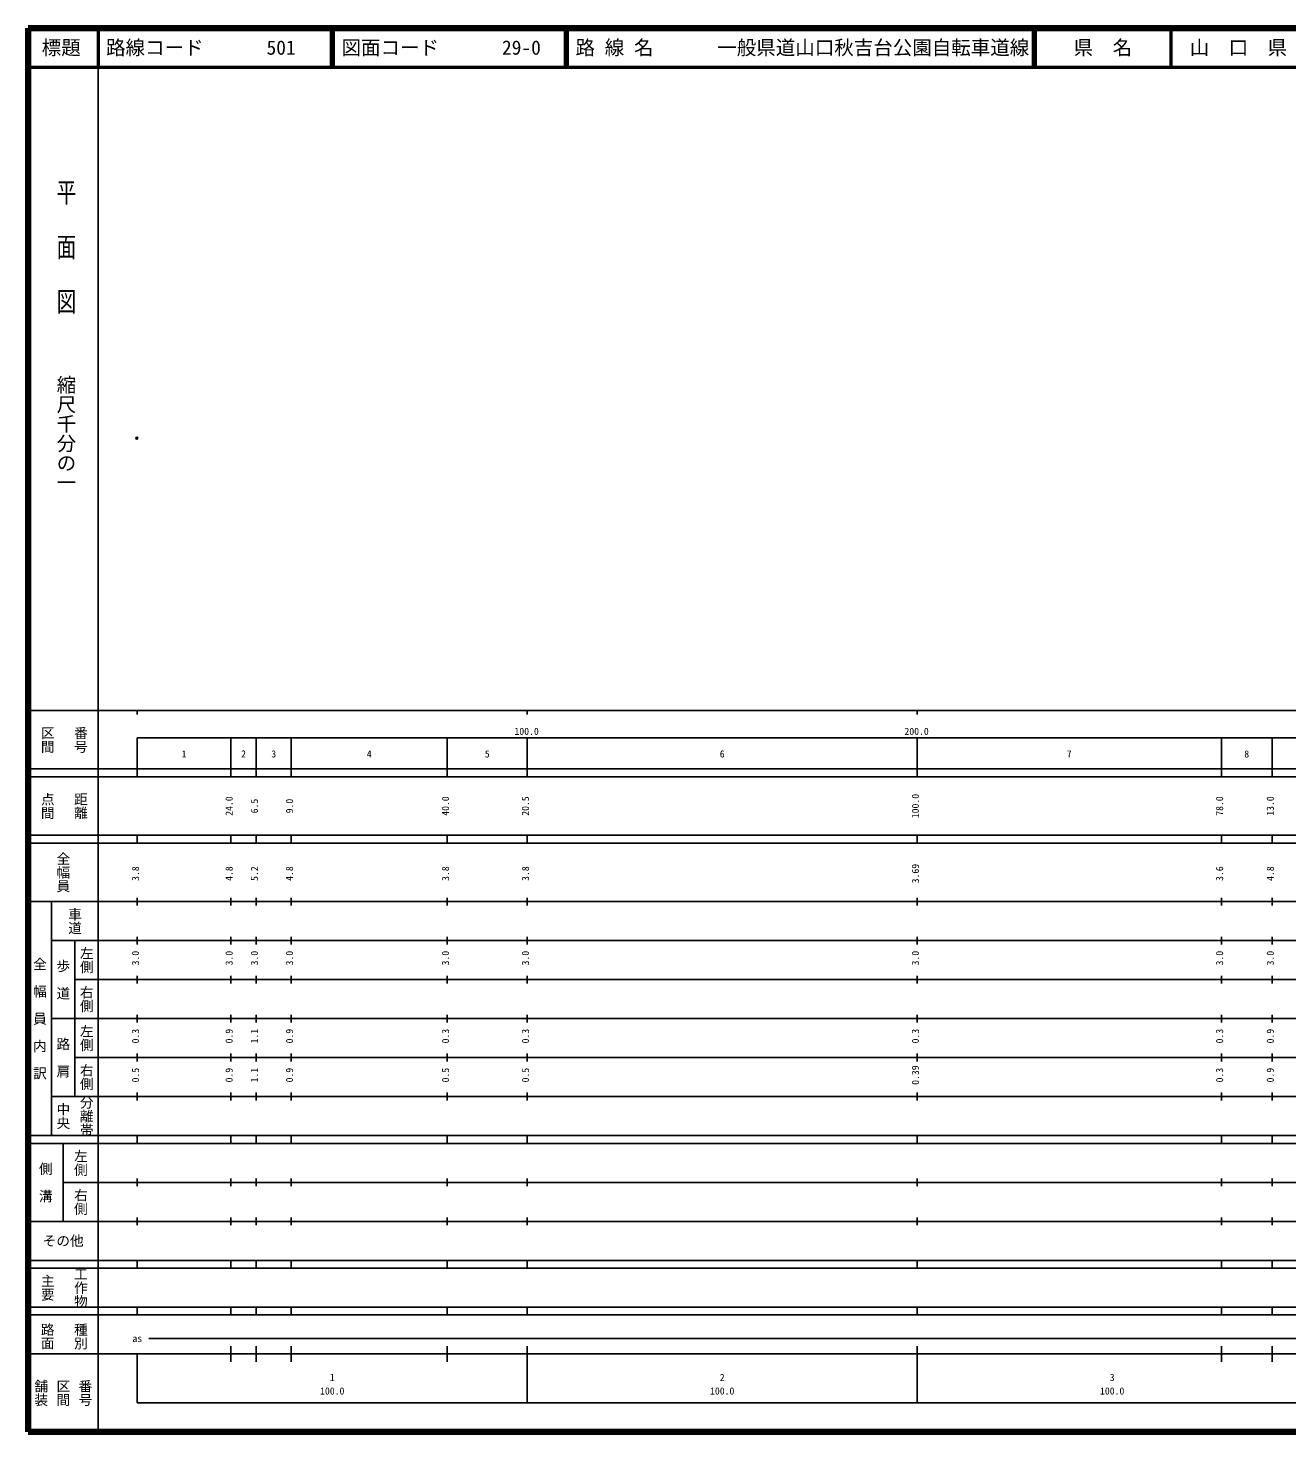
# Model space of a CAD drawing. Units: millimetres on the paper. Extents: x 40 to 680, y 20 to 380.
# Drawn here: x 40 to 362.8, y 20 to 380 of the extents above; entities that cross this region are included whole.
import ezdxf
from ezdxf.enums import TextEntityAlignment as Align

# ---------------------------------------------------------------- set-up
doc = ezdxf.new("R2010")
doc.units = ezdxf.units.MM
doc.header["$PDMODE"] = 32
doc.header["$PDSIZE"] = 0.5
doc.layers.add('M-OTRS', color=6, linetype='Continuous')
doc.layers.add('M-TTL-TXT', color=7, linetype='Continuous')
for name, color, linetype, lineweight in [('M-TTL', 2, 'Continuous', 140), ('M-TTL-BAND', 7, 'Continuous', 25), ('M-TTL-LINE', 7, 'Continuous', 50)]:
    doc.layers.add(name, color=color, linetype=linetype, lineweight=lineweight)
doc.styles.add('@ＭＳ ゴシック', font='')
doc.styles.add('ＭＳ ゴシック', font='')
doc.styles.get('@ＭＳ ゴシック').set_extended_font_data('@MS Gothic')
doc.styles.get('ＭＳ ゴシック').set_extended_font_data('MS Gothic')

msp = doc.modelspace()

# ---------------------------------------------------------------- linework, layer by layer
at = {"layer": 'M-OTRS'}
msp.add_point((67.919, 274.843), dxfattribs=at)
at = {"layer": 'M-TTL'}
for p, q in [((40, 380), (40, 20)), ((680, 380), (40, 380)), ((40, 20), (680, 20))]:
    msp.add_line(p, q, dxfattribs=at)
at = {"layer": 'M-TTL-BAND'}
for p, q in [((58, 370), (58, 20)), ((40, 205), (579, 205)), ((68, 205), (68, 204)), ((168, 205), (168, 204)), ((268, 205), (268, 204)), ((68, 198), (579, 198)), ((68, 198), (68, 188)), ((92, 188), (92, 198)), ((98.5, 188), (98.5, 198)), ((107.5, 188), (107.5, 198)), ((147.5, 188), (147.5, 198)), ((168, 188), (168, 198)), ((268, 188), (268, 198)), ((346, 188), (346, 198)), ((359, 188), (359, 198)), ((40, 190), (579, 190)), ((40, 188), (579, 188)), ((40, 173), (579, 173)), ((68, 171), (68, 173)), ((92, 171), (92, 173)), ((98.5, 171), (98.5, 173)), ((107.5, 171), (107.5, 173)), ((147.5, 171), (147.5, 173)), ((168, 171), (168, 173)), ((268, 171), (268, 173)), ((346, 171), (346, 173)), ((359, 171), (359, 173)), ((40, 171), (579, 171)), ((40, 156), (579, 156)), ((46, 96), (46, 156)), ((68, 155), (68, 157)), ((92, 155), (92, 157)), ((98.5, 155), (98.5, 157)), ((107.5, 155), (107.5, 157)), ((147.5, 155), (147.5, 157)), ((168, 155), (168, 157)), ((268, 155), (268, 157)), ((346, 155), (346, 157)), ((359, 155), (359, 157)), ((46, 146), (579, 146)), ((52, 146), (52, 106)), ((68, 145), (68, 147)), ((92, 145), (92, 147)), ((98.5, 145), (98.5, 147)), ((107.5, 145), (107.5, 147)), ((147.5, 145), (147.5, 147)), ((168, 145), (168, 147)), ((268, 145), (268, 147)), ((346, 145), (346, 147)), ((359, 145), (359, 147)), ((68, 135), (68, 137)), ((92, 135), (92, 137)), ((98.5, 135), (98.5, 137)), ((107.5, 135), (107.5, 137)), ((147.5, 135), (147.5, 137)), ((168, 135), (168, 137)), ((268, 135), (268, 137)), ((346, 135), (346, 137)), ((359, 135), (359, 137)), ((52, 136), (579, 136)), ((46, 126), (579, 126)), ((68, 125), (68, 127)), ((92, 125), (92, 127)), ((98.5, 125), (98.5, 127)), ((107.5, 125), (107.5, 127)), ((147.5, 125), (147.5, 127)), ((168, 125), (168, 127)), ((268, 125), (268, 127)), ((346, 125), (346, 127)), ((359, 125), (359, 127)), ((52, 116), (579, 116)), ((68, 115), (68, 117)), ((92, 115), (92, 117)), ((98.5, 115), (98.5, 117)), ((107.5, 115), (107.5, 117)), ((147.5, 115), (147.5, 117)), ((168, 115), (168, 117)), ((268, 115), (268, 117)), ((346, 115), (346, 117)), ((359, 115), (359, 117)), ((46, 106), (579, 106)), ((68, 105), (68, 107)), ((92, 105), (92, 107)), ((98.5, 105), (98.5, 107)), ((107.5, 105), (107.5, 107)), ((147.5, 105), (147.5, 107)), ((168, 105), (168, 107)), ((268, 105), (268, 107)), ((346, 105), (346, 107)), ((359, 105), (359, 107)), ((40, 96), (579, 96)), ((40, 94), (579, 94)), ((49, 94), (49, 74)), ((68, 94), (68, 96)), ((92, 94), (92, 96)), ((98.5, 94), (98.5, 96)), ((107.5, 94), (107.5, 96)), ((147.5, 94), (147.5, 96)), ((168, 94), (168, 96)), ((268, 94), (268, 96)), ((346, 94), (346, 96)), ((359, 94), (359, 96)), ((49, 84), (579, 84)), ((68, 83), (68, 85)), ((92, 83), (92, 85)), ((98.5, 83), (98.5, 85)), ((107.5, 83), (107.5, 85)), ((147.5, 83), (147.5, 85)), ((168, 83), (168, 85)), ((268, 83), (268, 85)), ((346, 83), (346, 85)), ((359, 83), (359, 85)), ((40, 74), (579, 74)), ((68, 73), (68, 75)), ((92, 73), (92, 75)), ((98.5, 73), (98.5, 75)), ((107.5, 73), (107.5, 75)), ((147.5, 73), (147.5, 75)), ((168, 73), (168, 75)), ((268, 73), (268, 75)), ((346, 73), (346, 75)), ((359, 73), (359, 75)), ((40, 64), (579, 64)), ((40, 62), (579, 62)), ((68, 62), (68, 64)), ((92, 62), (92, 64)), ((98.5, 62), (98.5, 64)), ((107.5, 62), (107.5, 64)), ((147.5, 62), (147.5, 64)), ((168, 62), (168, 64)), ((268, 62), (268, 64)), ((346, 62), (346, 64)), ((359, 62), (359, 64)), ((40, 52), (579, 52)), ((68, 50), (68, 52)), ((92, 50), (92, 52)), ((98.5, 50), (98.5, 52)), ((107.5, 50), (107.5, 52)), ((147.5, 50), (147.5, 52)), ((168, 50), (168, 52)), ((268, 50), (268, 52)), ((346, 50), (346, 52)), ((359, 50), (359, 52)), ((40, 50), (579, 50)), ((71, 44), (565, 44)), ((40, 40), (579, 40)), ((68, 40), (68, 27.5)), ((92, 38), (92, 42)), ((98.5, 38), (98.5, 42)), ((107.5, 38), (107.5, 42)), ((147.5, 38), (147.5, 42)), ((168, 27.5), (168, 42)), ((268, 27.5), (268, 42)), ((346, 38), (346, 42)), ((359, 38), (359, 42)), ((68, 27.5), (579, 27.5))]:
    msp.add_line(p, q, dxfattribs=at)
at = {"layer": 'M-TTL-LINE'}
for p, q in [((58, 380), (58, 370)), ((117.75, 380), (117.75, 370)), ((118.25, 380), (118.25, 370)), ((177.75, 380), (177.75, 370)), ((178.25, 380), (178.25, 370)), ((297.75, 380), (297.75, 370)), ((298.25, 380), (298.25, 370)), ((333, 380), (333, 370)), ((40, 370), (680, 370))]:
    msp.add_line(p, q, dxfattribs=at)

# ---------------------------------------------------------------- texts
at = {"layer": 'M-TTL-BAND', "style": '@ＭＳ ゴシック', "width": 1.4}
msp.add_text('平  面  図', height=3.666, rotation=270, dxfattribs=at).set_placement((49.777, 306.475), align=Align.MIDDLE_RIGHT)
at = {"layer": 'M-TTL-BAND', "style": '@ＭＳ ゴシック'}
msp.add_text('縮尺千分の一', height=3.666, rotation=270, dxfattribs=at).set_placement((49.777, 261.03), align=Align.MIDDLE_RIGHT)
for s, p in [('区間', (45, 197.5)), ('番号', (53.5, 197.5)), ('点間', (45, 180.5)), ('距離', (53.5, 180.5)), ('全幅員', (49, 163.5)), ('車道', (52, 151)), ('左側', (55, 141)), ('全\u3000幅\u3000員\u3000内\u3000訳', (43, 126)), ('歩\u3000道', (49, 136)), ('右側', (55, 131)), ('左側', (55, 121)), ('路\u3000肩', (49, 116)), ('右側', (55, 111)), ('分離帯', (55, 101)), ('中央', (49, 101)), ('左側', (53.5, 89)), ('側\u3000溝', (44.5, 84)), ('右側', (53.5, 79)), ('工作物', (53.5, 57)), ('主要', (45, 57)), ('路面', (45, 44.5)), ('種別', (53.5, 44.5)), ('舗装', (43.333, 30)), ('区間', (49, 30)), ('番号', (54.667, 30))]:
    msp.add_text(s, height=2.566, rotation=270, dxfattribs=at).set_placement(p, align=Align.MIDDLE_CENTER)
at = {"layer": 'M-TTL-BAND', "style": 'ＭＳ ゴシック'}
for s, p in [('100.0', (167.844, 198.195)), ('200.0', (267.844, 198.195)), ('1', (80, 192.405)), ('2', (95.25, 192.405)), ('3', (103, 192.405)), ('4', (127.5, 192.405)), ('5', (157.75, 192.405)), ('6', (218, 192.405)), ('7', (307, 192.405)), ('8', (352.5, 192.405)), ('as', (68, 42.5)), ('1', (118, 32.523)), ('2', (218, 32.523)), ('3', (318, 32.523)), ('100.0', (118, 29.033)), ('100.0', (218, 29.033)), ('100.0', (318, 29.033))]:
    msp.add_text(s, height=1.833, dxfattribs=at).set_placement(p, align=Align.BOTTOM_CENTER)
for s, p in [('24.0', (93, 180.5)), ('6.5', (99.5, 180.5)), ('9.0', (108.5, 180.5)), ('40.0', (148.5, 180.5)), ('20.5', (169, 180.5)), ('100.0', (269, 180.5)), ('78.0', (347, 180.5)), ('13.0', (360, 180.5)), ('3.8', (69, 163.174)), ('4.8', (93, 163.174)), ('5.2', (99.5, 163.174)), ('4.8', (108.5, 163.174)), ('3.8', (148.5, 163.174)), ('3.8', (169, 163.174)), ('3.69', (269, 163.174)), ('3.6', (347, 163.174)), ('4.8', (360, 163.174)), ('3.0', (69, 141.5)), ('3.0', (93, 141.5)), ('3.0', (99.5, 141.5)), ('3.0', (108.5, 141.5)), ('3.0', (148.5, 141.5)), ('3.0', (169, 141.5)), ('3.0', (269, 141.5)), ('3.0', (347, 141.5)), ('3.0', (360, 141.5)), ('0.3', (69, 121.5)), ('0.9', (93, 121.5)), ('1.1', (99.5, 121.5)), ('0.9', (108.5, 121.5)), ('0.3', (148.5, 121.5)), ('0.3', (169, 121.5)), ('0.3', (269, 121.5)), ('0.3', (347, 121.5)), ('0.9', (360, 121.5)), ('0.5', (69, 111.5)), ('0.9', (93, 111.5)), ('1.1', (99.5, 111.5)), ('0.9', (108.5, 111.5)), ('0.5', (148.5, 111.5)), ('0.5', (169, 111.5)), ('0.39', (269, 111.5)), ('0.3', (347, 111.5)), ('0.9', (360, 111.5))]:
    msp.add_text(s, height=1.833, rotation=90, dxfattribs=at).set_placement(p, align=Align.BOTTOM_CENTER)
msp.add_text('その他', height=2.566, dxfattribs=at).set_placement((49, 69), align=Align.MIDDLE_CENTER)
at = {"layer": 'M-TTL-TXT', "style": 'ＭＳ ゴシック'}
for s, p in [('標題', (48.5, 375)), ('県\u3000名', (315.625, 375)), ('山\u3000口\u3000県', (350.375, 375))]:
    msp.add_text(s, height=3.666, dxfattribs=at).set_placement(p, align=Align.MIDDLE_CENTER)
for s, p in [('路線コード', (60, 375)), ('501', (101.142, 375)), ('図面コード', (120.38, 375)), ('29-0', (161.521, 375)), ('路 線 名', (180.38, 375)), ('一般県道山口秋吉台公園自転車道線', (216.734, 375))]:
    msp.add_text(s, height=3.666, dxfattribs=at).set_placement(p, align=Align.MIDDLE_LEFT)

doc.saveas('drawing.dxf')
